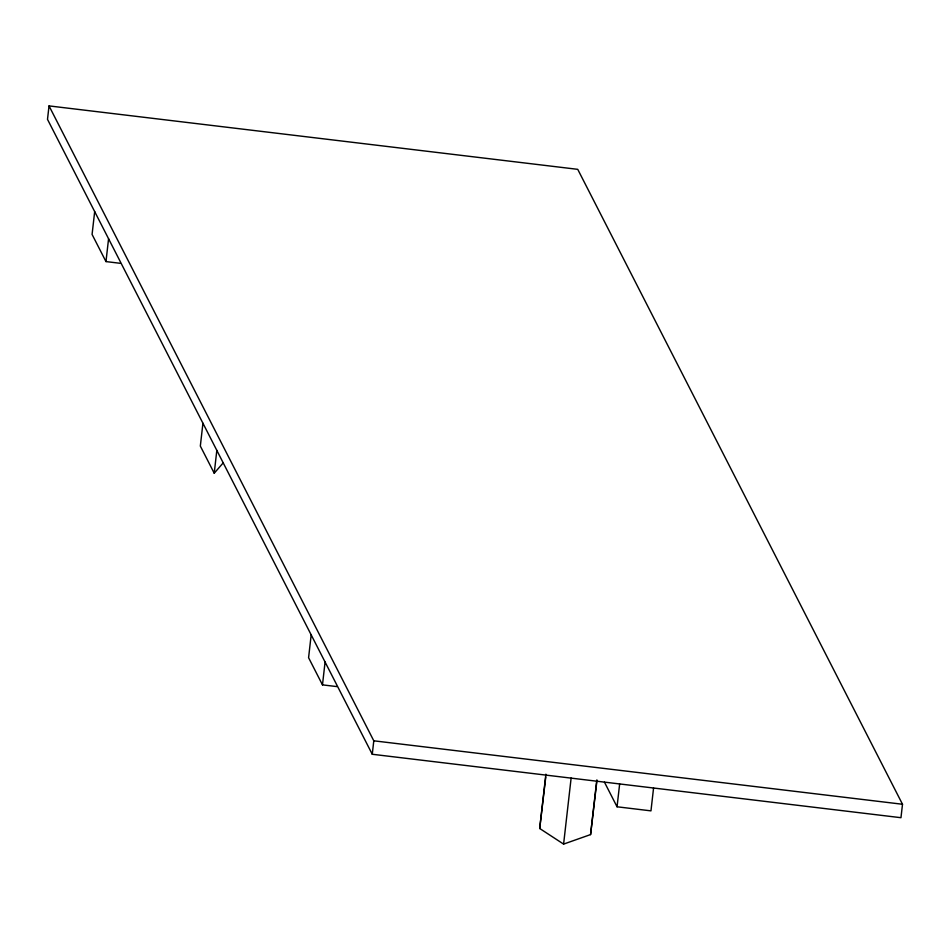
<?xml version="1.0" encoding="UTF-8"?>
<svg xmlns="http://www.w3.org/2000/svg" width="950" height="950" viewBox="0 0 950 950"><rect width="100%" height="100%" fill="white"/><g stroke="black" fill="none" stroke-linecap="round" stroke-linejoin="round"><path stroke-width="1.43" d="M49.032 105.901L47.5 119.356L372.258 754.264L900.968 817.701L902.5 804.258L577.742 169.338L49.032 105.901L373.789 740.81L372.258 754.264M94.679 211.589L92.079 234.436L105.972 261.582L120.365 263.316M105.972 261.582L108.573 238.747M202.932 423.237L200.331 446.072L214.225 473.219L223.345 462.697M214.225 473.219L216.826 450.383M311.184 634.873L308.584 657.709L322.478 684.867L336.87 686.589M322.478 684.867L325.078 662.019M596.992 780.116L590.567 834.587L563.599 844.099L539.695 828.483L545.882 774.167M545.775 776.946L539.695 828.483M563.599 844.099L571.128 778.038M590.567 834.587L596.766 780.271M653.564 788.013L650.964 810.861L617.049 806.788L619.649 783.952M373.789 740.81L902.5 804.258M604.473 782.206L617.049 806.788"/></g></svg>
